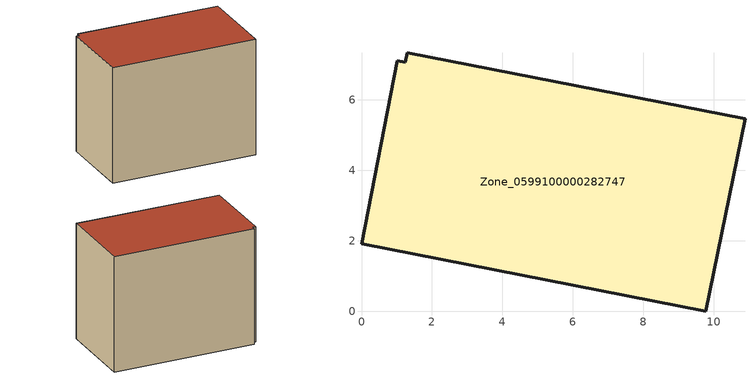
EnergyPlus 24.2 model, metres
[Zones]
Zone_0599100000282747
 floor ground (C_G): 1.29,7.33 10.88,5.46 9.76,0 0,1.92 1.02,7.1 1.24,7.06 z0
 wall outside (C_F): 9.76,0 10.88,5.46 1.29,7.33 1.24,7.06 1.02,7.1 0,1.92 9.76,0 z0:7.94
 roof outside (C_R): 10.88,5.46 1.29,7.33 1.24,7.06 1.02,7.1 0,1.92 9.76,0 z7.94
[BUILDING]
Pand.0599100000282747: North Axis=0; Terrain=City; Loads Convergence Tolerance Value=0.04; Temperature Convergence Tolerance Value=0.4; Solar Distribution=FullExterior; Maximum Number of Warmup Days=25; Minimum Number of Warmup Days=1
[Site:Location]
Rotterdam.The.Hague.AP_ZH_NLD Design_Conditions: Latitude=51.96; Longitude=4.45; Time Zone=1; Elevation=-4.5
[SITE:GROUNDTEMPERATURE:BUILDINGSURFACE]
18, 18, 18, 18, 18, 18, 18, 18, 18, 18, 18, 18
[MATERIAL] Thermal Absorptance=0.9; Solar Absorptance=0.7; Visible Absorptance=0.7
Name | Roughness | Thickness | Conductivity | Density | Specific Heat
G.TC.1946-1964 | MediumSmooth | 0.15 | 1 | 540 | 1210
F.TC.1946-1964 | Rough | 0.3 | 0.857143 | 1920 | 840
R.TC.1946-1964 | MediumRough | 0.2 | 0.235294 | 1500 | 1000
[CONSTRUCTION]
C_G: G.TC.1946-1964
C_F: F.TC.1946-1964
C_R: R.TC.1946-1964
[ZONE]
Zone_0599100000282747: Type=1; Multiplier=1; Ceiling Height=Autocalculate; Volume=Autocalculate; Floor Area=autocalculate; Part of Total Floor Area=Yes
[ZONEINFILTRATION:DESIGNFLOWRATE]
Infil_Zone_0599100000282747: Zone or ZoneList or Space or SpaceList=Zone_0599100000282747; Schedule=AlwaysOn; Design Flow Rate Calculation Method=Flow/Area; Flow Rate per Floor Area=0.003; Constant Term Coefficient=1; Temperature Term Coefficient=0; Velocity Term Coefficient=0; Velocity Squared Term Coefficient=0
[HVACTEMPLATE:ZONE:IDEALLOADSAIRSYSTEM]
Zone_0599100000282747: Maximum Heating Supply Air Temperature=50; Minimum Cooling Supply Air Temperature=13; Maximum Heating Supply Air Humidity Ratio=0.0156; Minimum Cooling Supply Air Humidity Ratio=0.0077; Heating Limit=NoLimit; Cooling Limit=NoLimit; Dehumidification Control Type=ConstantSensibleHeatRatio; Cooling Sensible Heat Ratio=0.7; Dehumidification Setpoint=60; Humidification Control Type=None; Humidification Setpoint=30; Outdoor Air Method=None; Outdoor Air Flow Rate per Person=0.00944; Outdoor Air Flow Rate per Zone Floor Area=0; Outdoor Air Flow Rate per Zone=0; Demand Controlled Ventilation Type=None; Outdoor Air Economizer Type=NoEconomizer; Heat Recovery Type=None; Sensible Heat Recovery Effectiveness=0.7; Latent Heat Recovery Effectiveness=0.65
[ZONECONTROL:THERMOSTAT]
ThermostatControl_Zone_0599100000282747: Zone or ZoneList=Zone_0599100000282747; Control Type Schedule=DualSetpointControlType; Control 1=Thermostat_Zone_0599100000282747; Temperature Difference Between Cutout And Setpoint=0
[THERMOSTATSETPOINT:DUALSETPOINT]
Thermostat_Zone_0599100000282747: Heating Setpoint Temperature Schedule=HeatingSetpoint_Zone_0599100000282747; Cooling Setpoint Temperature Schedule=CoolingSetpoint_Zone_0599100000282747
[SCHEDULE:COMPACT]
HeatingSetpoint_Zone_0599100000282747: Through: 12/31, For: AllDays, Until: 24:00, 21
CoolingSetpoint_Zone_0599100000282747: Through: 12/31, For: AllDays, Until: 24:00, 24
DualSetpointControlType: Through: 12/31, For: AllDays, Until: 24:00, 4
AlwaysOn: Through: 12/31, For: AllDays, Until: 24:00, 1
